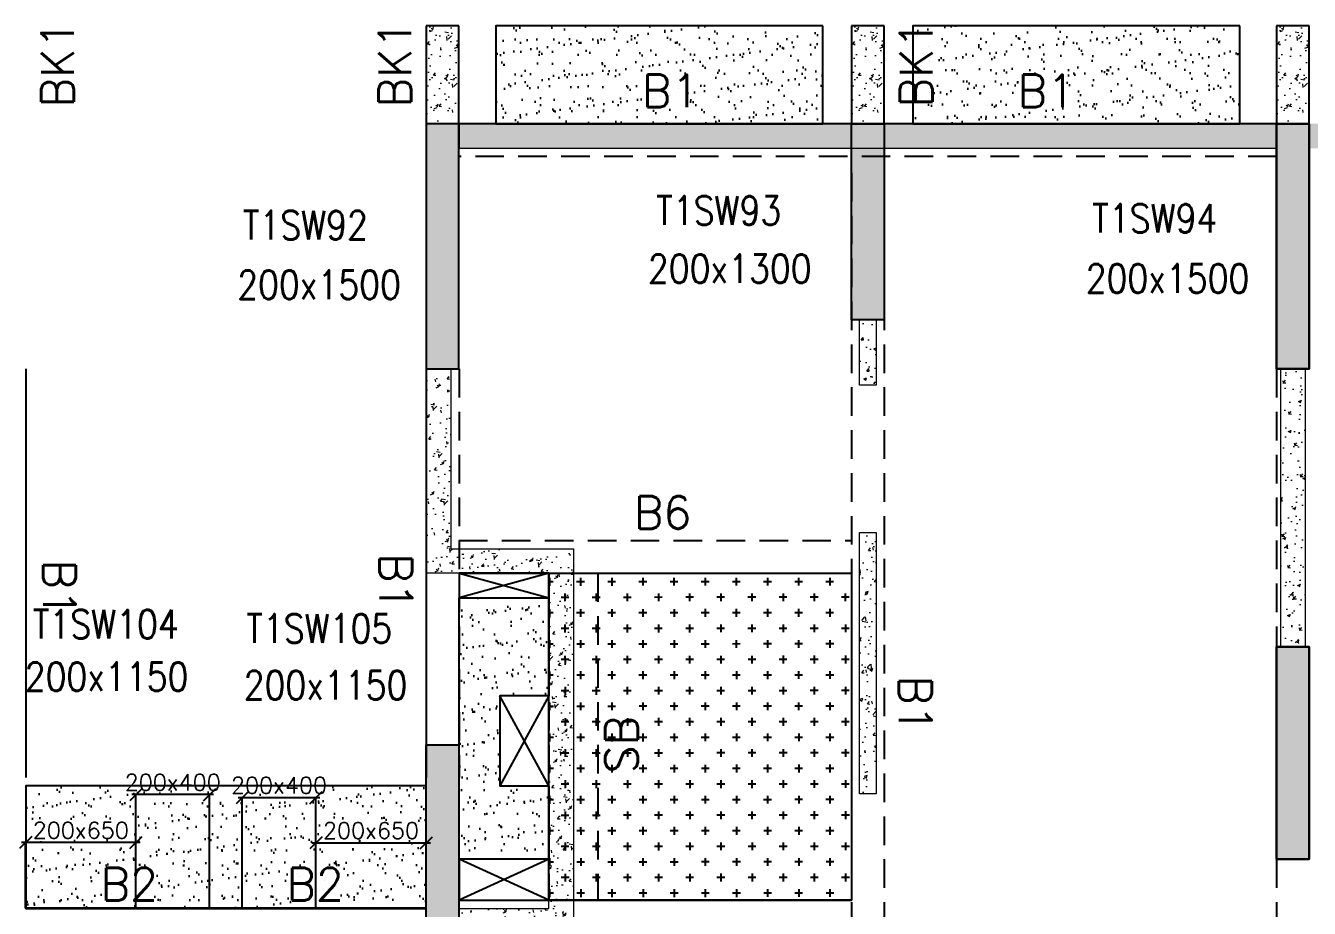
# Model space of a CAD drawing. Header units: millimetres. Extents: x 1078357 to 2594950, y -4969473 to -4636555.
# Drawn here: x 1888906 to 1896756, y -4652538 to -4647138 of the extents above; entities that cross this region are included whole.
import ezdxf

# ---------------------------------------------------------------- set-up
doc = ezdxf.new("R2010")
doc.units = ezdxf.units.MM
doc.header["$PDMODE"] = 35
for name, pattern in [('CONTINOUS', [0]), ('HIDDEN', [0.375, 0.25, -0.125]), ('New Retail block$0$CONTINOUS', [0])]:
    doc.linetypes.add(name, pattern=pattern)
doc.layers.get('0').update_dxf_attribs({"lineweight": 0})
doc.layers.get('Defpoints').update_dxf_attribs({"lineweight": 0})
for name, color, linetype, lineweight in [('A-_ANOTDIMA_D-', 6, 'Continuous', 13), ('COL. NO.', 30, 'Continuous', 25), ('COL. SIZE', 7, 'Continuous', 25), ('DIM', 9, 'Continuous', 25), ('HATCH', 8, 'Continuous', 30), ('S-NON STR RCC WALL', 8, 'Continuous', 0)]:
    doc.layers.add(name, color=color, linetype=linetype, lineweight=lineweight)
for name, color, linetype in [('B-200x325', 201, 'HIDDEN'), ('B-200x650', 241, 'HIDDEN'), ('B-300xSLAB THK.', 151, 'Continuous'), ('DC BEAM NO.', 7, 'Continuous'), ('DROP SLAB', 8, 'Continuous'), ('S-COLUMN_SHEAR WALL', 1, 'Continuous'), ('S-PROJECTION', 54, 'New Retail block$0$CONTINOUS'), ('SLAB FOLD', 8, 'Continuous')]:
    doc.layers.add(name, color=color, linetype=linetype)
doc.styles.add('Roman', font='romans')
doc.styles.add('ROMANS', font='romans.shx', dxfattribs={"width": 0.85})
doc.dimstyles.new('HARESH', dxfattribs={"dimtxt": 150, "dimasz": 75, "dimexe": 0, "dimexo": 0, "dimgap": 25, "dimtad": 1, "dimdec": 0, "dimdsep": 46, "dimtxsty": 'Roman', "dimblk": 'OBLIQUE', "dimcen": 225, "dimdle": 25, "dimclrd": 2, "dimclre": 2, "dimclrt": 7, "dimadec": 8, "dimazin": 1, "dimtfac": 1, "dimtdec": 0, "dimtmove": 0, "dimatfit": 0, "dimfxl": 1, "dimlwd": -1, "dimlwe": -1, "dimarcsym": 0})
pattern_1 = [(37.4701541, (-1093177.19, 9339832.47), (-4.7236114, 146.8264517), [0, -115.824, 0, -129.54, 0, -123.825]), (7.4701541, (-1093177.2, 9339832.47), (134.9689868, 214.9772528), [0, -62.484, 0, -104.394, 0, -40.005]), (327.4701541, (-1093270.92, 9339832.52), (237.2979035, 0.3075449), [0, -38.1, 0, -137.16, 0, -179.07]), (317.4701541, (-1093270.92, 9339832.52), (229.1017424, 66.759465), [0, -19.05, 0, -89.916, 0, -102.87])]

# ---------------------------------------------------------------- blocks, each defined once
blk = doc.blocks.new('_Oblique')
at = {"color": 0, "linetype": 'ByBlock', "lineweight": -2}
blk.add_line((-0.5, -0.5), (0.5, 0.5), dxfattribs=at)
blk = doc.blocks.new('*D1468')
at = {"layer": 'Defpoints', "color": 0, "ltscale": 700, "transparency": 16777216}
for p in [(1889580.8, -4651842.2), (1889580.8, -4652537.3, 0), (1890030.9, -4652537.3, 0)]:
    blk.add_point(p, dxfattribs=at)
at = {"layer": 'DIM', "color": 2, "ltscale": 700, "transparency": 16777216}
for p, q in [((1890055.9, -4651842.2), (1889555.8, -4651842.2)), ((1889580.8, -4652537.3), (1889580.8, -4651842.2)), ((1890030.9, -4652537.3), (1890030.9, -4651842.2))]:
    blk.add_line(p, q, dxfattribs=at)
at = {"layer": 'DIM', "color": 2, "ltscale": 700, "transparency": 16777216, "xscale": 75, "yscale": 75, "zscale": 75, "rotation": 180}
blk.add_blockref('_Oblique', (1889580.8, -4651842.2), dxfattribs=at)
at = {"layer": 'DIM', "color": 2, "ltscale": 700, "transparency": 16777216, "xscale": 75, "yscale": 75, "zscale": 75}
blk.add_blockref('_Oblique', (1890030.9, -4651842.2), dxfattribs=at)
at = {"layer": 'DIM', "color": 7, "ltscale": 700, "transparency": 16777216, "insert": (1889805.9, -4651767.2), "char_height": 150, "attachment_point": 5, "style": 'Roman'}
blk.add_mtext('{\\H0.666667x;200x400}', dxfattribs=at)
blk = doc.blocks.new('*D1469')
at = {"layer": 'Defpoints', "color": 0, "ltscale": 700, "transparency": 16777216}
for p in [(1888906.1, -4652135.2), (1888906.1, -4652537.2, 0), (1889580.8, -4652537.3, 0)]:
    blk.add_point(p, dxfattribs=at)
at = {"layer": 'DIM', "color": 2, "ltscale": 700, "transparency": 16777216}
for p, q in [((1889605.8, -4652135.2), (1888881.1, -4652135.2)), ((1888906.1, -4652537.2), (1888906.1, -4652135.2)), ((1889580.8, -4652537.3), (1889580.8, -4652135.2))]:
    blk.add_line(p, q, dxfattribs=at)
at = {"layer": 'DIM', "color": 2, "ltscale": 700, "transparency": 16777216, "xscale": 75, "yscale": 75, "zscale": 75, "rotation": 180}
blk.add_blockref('_Oblique', (1888906.1, -4652135.2), dxfattribs=at)
at = {"layer": 'DIM', "color": 2, "ltscale": 700, "transparency": 16777216, "xscale": 75, "yscale": 75, "zscale": 75}
blk.add_blockref('_Oblique', (1889580.8, -4652135.2), dxfattribs=at)
at = {"layer": 'DIM', "color": 7, "ltscale": 700, "transparency": 16777216, "insert": (1889243.5, -4652060.2), "char_height": 150, "attachment_point": 5, "style": 'Roman'}
blk.add_mtext('{\\H0.666667x;200x650}', dxfattribs=at)
blk = doc.blocks.new('*D1470')
at = {"layer": 'Defpoints', "color": 0, "ltscale": 700, "transparency": 16777216}
for p in [(1890681.1, -4651860.5), (1890231, -4652537.3, 0), (1890681.1, -4652537.2, 0)]:
    blk.add_point(p, dxfattribs=at)
at = {"layer": 'DIM', "color": 2, "ltscale": 700, "transparency": 16777216}
for p, q in [((1890206, -4651860.5), (1890706.1, -4651860.5)), ((1890231, -4652537.3), (1890231, -4651860.5)), ((1890681.1, -4652537.2), (1890681.1, -4651860.5))]:
    blk.add_line(p, q, dxfattribs=at)
at = {"layer": 'DIM', "color": 2, "ltscale": 700, "transparency": 16777216, "xscale": 75, "yscale": 75, "zscale": 75, "rotation": 180}
blk.add_blockref('_Oblique', (1890231, -4651860.5), dxfattribs=at)
at = {"layer": 'DIM', "color": 2, "ltscale": 700, "transparency": 16777216, "xscale": 75, "yscale": 75, "zscale": 75}
blk.add_blockref('_Oblique', (1890681.1, -4651860.5), dxfattribs=at)
at = {"layer": 'DIM', "color": 7, "ltscale": 700, "transparency": 16777216, "insert": (1890456, -4651785.5), "char_height": 150, "attachment_point": 5, "style": 'Roman'}
blk.add_mtext('{\\H0.666667x;200x400}', dxfattribs=at)
blk = doc.blocks.new('*D1471')
at = {"layer": 'Defpoints', "color": 0, "ltscale": 700, "transparency": 16777216}
for p in [(1891356, -4652137.2), (1890681.1, -4652537.2, 0), (1891356, -4652537.2, 0)]:
    blk.add_point(p, dxfattribs=at)
at = {"layer": 'DIM', "color": 2, "ltscale": 700, "transparency": 16777216}
for p, q in [((1890656.1, -4652137.2), (1891381, -4652137.2)), ((1890681.1, -4652537.2), (1890681.1, -4652137.2)), ((1891356, -4652537.2), (1891356, -4652137.2))]:
    blk.add_line(p, q, dxfattribs=at)
at = {"layer": 'DIM', "color": 2, "ltscale": 700, "transparency": 16777216, "xscale": 75, "yscale": 75, "zscale": 75, "rotation": 180}
blk.add_blockref('_Oblique', (1890681.1, -4652137.2), dxfattribs=at)
at = {"layer": 'DIM', "color": 2, "ltscale": 700, "transparency": 16777216, "xscale": 75, "yscale": 75, "zscale": 75}
blk.add_blockref('_Oblique', (1891356, -4652137.2), dxfattribs=at)
at = {"layer": 'DIM', "color": 7, "ltscale": 700, "transparency": 16777216, "insert": (1891018.5, -4652062.2), "char_height": 150, "attachment_point": 5, "style": 'Roman'}
blk.add_mtext('{\\H0.666667x;200x650}', dxfattribs=at)
blk = doc.blocks.new('G$CD63B60BD')
at = {"layer": 'COL. NO.', "linetype": 'Continuous', "style": 'ROMANS', "width": 0.85}
for s, p in [('T1SW93', (80056.1, 15282.2, -320.4)), ('T1SW94', (82722.7, 15233.7, -320.4)), ('T1SW92', (77527.8, 15192.3, -320.4)), ('T1SW104', (76243.9, 12750.9, -320.4)), ('T1SW105', (77549.6, 12724.9, -320.4))]:
    blk.add_text(s, height=175, dxfattribs=at).set_placement(p)
at = {"layer": 'COL. SIZE', "linetype": 'Continuous', "style": 'ROMANS', "width": 0.85}
for s, p in [('200x1300', (80005.6, 14926, -320.4)), ('200x1500', (77494, 14827.7, -320.4)), ('200x1500', (82682.7, 14866.2, -320.4)), ('200x1150', (76194.8, 12430, -320.4)), ('200x1150', (77533.7, 12377.4, -320.4))]:
    blk.add_text(s, height=175, dxfattribs=at).set_placement(p)

msp = doc.modelspace()

# ---------------------------------------------------------------- hatches: boundary and pattern name
at = {"layer": 'DROP SLAB'}
h = msp.add_hatch(dxfattribs=at)
h.set_pattern_fill('CROSS', color=8, scale=15, angle=0.03079)
h.set_pattern_definition([(180.03079016, (-2548960.32, 14073987.82), (-95.1987999, -95.3011726), [47.625, -142.875]), (270.03079016, (-2548984.14, 14074011.62), (95.3011726, -95.1987999), [47.625, -142.875])])
h.paths.add_polyline_path([(1892106.3, -4650488), (1893956.1, -4650488), (1893956.1, -4652487.8), (1892106.3, -4652487.8)])
at = {"layer": 'HATCH'}
h = msp.add_hatch(dxfattribs=at)
h.set_pattern_fill('AR-SAND', color=8, scale=3, angle=179.97015)
h.set_pattern_definition(pattern_1)
h.paths.add_polyline_path([(1893781.4, -4647137.8), (1891781.4, -4647137.8), (1891781.4, -4647737.8), (1893781.4, -4647737.8)])
h = msp.add_hatch(dxfattribs=at)
h.set_pattern_fill('AR-SAND', color=8, scale=3, angle=179.97015)
h.set_pattern_definition(pattern_1)
h.paths.add_polyline_path([(1896331.4, -4647137.8), (1894331.4, -4647137.8), (1894331.4, -4647737.8), (1896331.4, -4647737.8)])
h = msp.add_hatch(dxfattribs=at)
h.set_pattern_fill('AR-SAND', color=8, scale=3, angle=179.97015)
h.set_pattern_definition([(37.47015413, (-3143326.7, 18707870.77), (-4.72361136, 146.8264517), [0, -115.824, 0, -129.54, 0, -123.825]), (7.4701541, (-3143326.7, 18707870.77), (134.9689868, 214.9772528), [0, -62.484, 0, -104.394, 0, -40.005]), (327.4701541, (-3143420.42, 18707870.82), (237.2979035, 0.3075449), [0, -38.1, 0, -137.16, 0, -179.07]), (317.4701541, (-3143420.42, 18707870.82), (229.1017424, 66.759465), [0, -19.05, 0, -89.916, 0, -102.87])])
h.paths.add_polyline_path([(1891556.3, -4650637.8), (1892106.3, -4650637.8), (1892106.3, -4651237.9), (1891806.3, -4651237.9), (1891806.3, -4651787.8), (1892106.3, -4651787.8), (1892106.3, -4652237.8), (1891556.3, -4652237.8)])
h = msp.add_hatch(dxfattribs=at)
h.set_pattern_fill('AR-SAND', color=8, scale=3, angle=179.97015)
h.set_pattern_definition([(37.4701541, (-2185101.82, 14023801.55), (-4.72361136, 146.8264517), [0, -115.824, 0, -129.54, 0, -123.825]), (7.4701541, (-2185101.82, 14023801.55), (134.9689868, 214.9772528), [0, -62.484, 0, -104.394, 0, -40.005]), (327.4701541, (-2185195.54, 14023801.6), (237.2979035, 0.3075449), [0, -38.1, 0, -137.16, 0, -179.07]), (317.4701541, (-2185195.54, 14023801.6), (229.1017424, 66.759465), [0, -19.05, 0, -89.916, 0, -102.87])])
h.paths.add_polyline_path([(1891356.4, -4651787.7), (1888906.4, -4651787.7), (1888906.4, -4652537.8), (1891356.4, -4652537.8)])
h = msp.add_hatch(dxfattribs=at)
h.set_pattern_fill('AR-SAND', color=8, scale=3, angle=179.97015)
h.set_pattern_definition([(37.4701541, (-2185101.91, 14023801.57), (-4.72361136, 146.8264517), [0, -115.824, 0, -129.54, 0, -123.825]), (7.4701541, (-2185101.9, 14023801.57), (134.9689868, 214.9772528), [0, -62.484, 0, -104.394, 0, -40.005]), (327.4701541, (-2185195.63, 14023801.62), (237.2979035, 0.3075449), [0, -38.1, 0, -137.16, 0, -179.07]), (317.4701541, (-2185195.63, 14023801.62), (229.1017424, 66.759465), [0, -19.05, 0, -89.916, 0, -102.87])])
h.paths.add_polyline_path([(1891356.4, -4651937.8), (1888906.3, -4651937.8), (1888906.4, -4652537.7), (1891356.4, -4652537.7)])
at = {"layer": 'S-COLUMN_SHEAR WALL', "lineweight": 25, "extrusion": (1.00316e-06, 1.91639e-11, 1)}
h = msp.add_hatch(color=1, dxfattribs=at)
h.dxf.hatch_style = 1
h.paths.add_polyline_path([(1891556.1, -4647737.8), (1891356.1, -4647737.8), (1891356.1, -4649237.8), (1891556.1, -4649237.8)])
at = {"layer": 'S-COLUMN_SHEAR WALL', "lineweight": 25}
h = msp.add_hatch(color=1, dxfattribs=at)
h.dxf.hatch_style = 1
h.paths.add_polyline_path([(1893956.1, -4648937.8), (1894156.1, -4648937.8), (1894156.1, -4647737.8), (1893956.1, -4647737.8)])
at = {"layer": 'S-COLUMN_SHEAR WALL', "lineweight": 25, "extrusion": (-1.00316e-06, 2.11765e-11, 1)}
h = msp.add_hatch(color=1, dxfattribs=at)
h.dxf.hatch_style = 1
h.paths.add_polyline_path([(1896556.1, -4647737.8), (1896756.1, -4647737.8), (1896756.1, -4649237.8), (1896556.1, -4649237.8)])
at = {"layer": 'S-COLUMN_SHEAR WALL', "lineweight": 25, "extrusion": (1.00316e-06, 1.91639e-11, 1)}
h = msp.add_hatch(color=1, dxfattribs=at)
h.dxf.hatch_style = 1
h.paths.add_polyline_path([(1896756.1, -4647737.8), (1896556.1, -4647737.8), (1896556.1, -4649237.8), (1896756.1, -4649237.8)])
at = {"layer": 'S-COLUMN_SHEAR WALL', "lineweight": 25, "extrusion": (-1.00316e-06, 2.11765e-11, 1)}
h = msp.add_hatch(color=1, dxfattribs=at)
h.dxf.hatch_style = 1
h.paths.add_polyline_path([(1896556.1, -4652237.8), (1896756.1, -4652237.8), (1896756.1, -4650937.8), (1896556.1, -4650937.8)])
at = {"layer": 'S-COLUMN_SHEAR WALL', "lineweight": 25, "extrusion": (1.00316e-06, 1.91639e-11, 1)}
h = msp.add_hatch(color=1, dxfattribs=at)
h.dxf.hatch_style = 1
h.paths.add_polyline_path([(1896756.1, -4652237.8), (1896556.1, -4652237.8), (1896556.1, -4650937.8), (1896756.1, -4650937.8)])
h = msp.add_hatch(color=1, dxfattribs=at)
h.dxf.hatch_style = 1
h.paths.add_polyline_path([(1891556.1, -4652687.8), (1891356.1, -4652687.8), (1891356.1, -4651537.8), (1891556.1, -4651537.8)])
at = {"layer": 'S-NON STR RCC WALL'}
h = msp.add_hatch(dxfattribs=at)
h.set_pattern_fill('AR-CONC', color=256, angle=180)
h.set_pattern_definition([(50, (-6642488.69, 32907950.43), (182.184669, -15.93908554), [19.05, -209.55]), (355, (-6642488.69, 32907950.43), (-35.2434214, 191.0568452), [15.24, -167.6405842]), (100.4514447, (-6642473.5, 32907949.1), (146.9412471, 175.1177519), [16.1900088, -178.0902446]), (46.1842, (-6642488.69, 32908001.23), (271.0790409, -42.0423279), [28.575, -314.325]), (96.6355576, (-6642466.1, 32907997.73), (237.404134, 247.4261246), [24.2850231, -267.1356082]), (351.1841512, (-6642488.69, 32908001.23), (237.404134, 247.4261246), [22.859967, -251.459732]), (21, (-6642463.29, 32907988.53), (151.61439127, -102.2651982), [19.05, -209.55]), (326, (-6642463.29, 32907988.53), (61.80202835, 184.1879661), [15.24, -167.64]), (71.451445, (-6642450.65, 32907980.01), (213.4164193, 81.9227689), [16.1900088, -178.0899376]), (37.5, (-6642488.685, 32907950.434), (3.08860325, 84.55503887), [0, -165.608, 0, -170.18, 0, -168.275]), (7.5, (-6642488.685, 32907950.43), (66.8196625, 100.18057482), [0, -97.028, 0, -161.798, 0, -64.135]), (327.5, (-6642545.33, 32907950.434), (135.59059517, -5.72874399), [0, -63.5, 0, -198.12, 0, -262.89]), (317.5, (-6642570.73, 32907950.43), (148.1291814, 25.42649103), [0, -82.55, 0, -131.572, 0, -186.69])])
h.paths.add_polyline_path([(1891556.1, -4647737.8), (1891556.1, -4647137.8), (1891356.1, -4647137.8), (1891356.1, -4647737.8), (1891556.1, -4647737.8)], is_closed=False)
h = msp.add_hatch(dxfattribs=at)
h.set_pattern_fill('AR-CONC', color=256, angle=180)
h.set_pattern_definition([(50, (-6639888.66, 32907950.42), (182.184669, -15.93908554), [19.05, -209.55]), (355, (-6639888.66, 32907950.42), (-35.2434214, 191.0568452), [15.24, -167.6405842]), (100.4514447, (-6639873.48, 32907949.1), (146.9412471, 175.1177519), [16.1900088, -178.0902446]), (46.1842, (-6639888.66, 32908001.22), (271.0790409, -42.0423279), [28.575, -314.325]), (96.6355576, (-6639866.08, 32907997.72), (237.404134, 247.4261246), [24.2850231, -267.1356082]), (351.1841512, (-6639888.66, 32908001.22), (237.404134, 247.4261246), [22.859967, -251.459732]), (21, (-6639863.26, 32907988.52), (151.61439127, -102.2651982), [19.05, -209.55]), (326, (-6639863.26, 32907988.52), (61.80202835, 184.1879661), [15.24, -167.64]), (71.451445, (-6639850.63, 32907980), (213.4164193, 81.9227689), [16.1900088, -178.0899376]), (37.5, (-6639888.665, 32907950.424), (3.08860325, 84.55503887), [0, -165.608, 0, -170.18, 0, -168.275]), (7.5, (-6639888.665, 32907950.42), (66.8196625, 100.18057482), [0, -97.028, 0, -161.798, 0, -64.135]), (327.5, (-6639945.31, 32907950.424), (135.59059517, -5.72874399), [0, -63.5, 0, -198.12, 0, -262.89]), (317.5, (-6639970.71, 32907950.42), (148.1291814, 25.42649103), [0, -82.55, 0, -131.572, 0, -186.69])])
h.paths.add_polyline_path([(1894156.1, -4647737.8), (1894156.1, -4647137.8), (1893956.1, -4647137.8), (1893956.1, -4647737.8), (1894156.1, -4647737.8)], is_closed=False)
h = msp.add_hatch(dxfattribs=at)
h.set_pattern_fill('AR-CONC', color=256, angle=180)
h.set_pattern_definition([(50, (-6637288.69, 32907950.43), (182.184669, -15.93908554), [19.05, -209.55]), (355, (-6637288.69, 32907950.43), (-35.2434214, 191.0568452), [15.24, -167.6405842]), (100.4514447, (-6637273.5, 32907949.1), (146.9412471, 175.1177519), [16.1900088, -178.0902446]), (46.1842, (-6637288.69, 32908001.23), (271.0790409, -42.0423279), [28.575, -314.325]), (96.6355576, (-6637266.1, 32907997.73), (237.404134, 247.4261246), [24.2850231, -267.1356082]), (351.1841512, (-6637288.69, 32908001.23), (237.404134, 247.4261246), [22.859967, -251.459732]), (21, (-6637263.29, 32907988.53), (151.61439127, -102.2651982), [19.05, -209.55]), (326, (-6637263.29, 32907988.53), (61.80202835, 184.1879661), [15.24, -167.64]), (71.451445, (-6637250.65, 32907980), (213.4164193, 81.9227689), [16.1900088, -178.0899376]), (37.5, (-6637288.685, 32907950.43), (3.08860325, 84.55503887), [0, -165.608, 0, -170.18, 0, -168.275]), (7.5, (-6637288.685, 32907950.43), (66.8196625, 100.18057482), [0, -97.028, 0, -161.798, 0, -64.135]), (327.5, (-6637345.33, 32907950.43), (135.59059517, -5.72874399), [0, -63.5, 0, -198.12, 0, -262.89]), (317.5, (-6637370.73, 32907950.43), (148.1291814, 25.42649103), [0, -82.55, 0, -131.572, 0, -186.69])])
h.paths.add_polyline_path([(1896756.1, -4647737.8), (1896756.1, -4647137.8), (1896556.1, -4647137.8), (1896556.1, -4647737.8), (1896756.1, -4647737.8)], is_closed=False)
h = msp.add_hatch(dxfattribs=at)
h.set_pattern_fill('AR-CONC', color=256)
h.set_pattern_definition([(50, (-3429489.4, 18570818.75), (182.184669, -15.9390855), [19.05, -209.55]), (355, (-3429489.4, 18570818.75), (-35.2434214, 191.0568452), [15.24, -167.6405842]), (100.4514447, (-3429474.22, 18570817.42), (146.9412471, 175.1177519), [16.1900088, -178.0902446]), (46.1842, (-3429489.4, 18570869.55), (271.0790409, -42.042328), [28.575, -314.325]), (96.6355576, (-3429466.8, 18570866.04), (237.404134, 247.4261246), [24.285023, -267.135608]), (351.1841512, (-3429489.4, 18570869.55), (237.404134, 247.4261246), [22.859967, -251.459732]), (21, (-3429464, 18570856.85), (151.6143913, -102.2651982), [19.05, -209.55]), (326, (-3429464, 18570856.85), (61.8020283, 184.1879661), [15.24, -167.64]), (71.451445, (-3429451.37, 18570848.33), (213.4164193, 81.9227689), [16.1900088, -178.0899376]), (37.5, (-3429489.4, 18570818.75), (3.08860325, 84.55503887), [0, -165.608, 0, -170.18, 0, -168.275]), (7.5, (-3429489.4, 18570818.75), (66.8196625, 100.18057482), [0, -97.028, 0, -161.798, 0, -64.135]), (327.5, (-3429546.044, 18570818.75), (135.59059517, -5.728744), [0, -63.5, 0, -198.12, 0, -262.89]), (317.5, (-3429571.44, 18570818.75), (148.1291814, 25.42649103), [0, -82.55, 0, -131.572, 0, -186.69])])
h.paths.add_polyline_path([(1891881.4, -4647737.8), (1891556.4, -4647737.8), (1891556.4, -4647887.8), (1891881.4, -4647887.8)])
h.paths.add_polyline_path([(1893681.4, -4647737.8), (1891881.4, -4647737.8), (1891881.4, -4647887.8), (1893681.4, -4647887.8)])
h.paths.add_polyline_path([(1899631.3, -4647737.8), (1898881.4, -4647737.8), (1898881.4, -4647887.8), (1899631.3, -4647887.8)])
h.paths.add_polyline_path([(1898881.4, -4647737.8), (1897081.4, -4647737.8), (1897081.4, -4647887.8), (1898881.4, -4647887.8)])
h.paths.add_polyline_path([(1894431.4, -4647737.8), (1893681.4, -4647737.8), (1893681.4, -4647887.8), (1894431.4, -4647887.8)])
h.paths.add_polyline_path([(1896231.4, -4647737.8), (1894431.4, -4647737.8), (1894431.4, -4647887.8), (1896231.4, -4647887.8)])
h.paths.add_polyline_path([(1901753.4, -4647737.8), (1901431.4, -4647737.8), (1901431.4, -4647887.8), (1901753.4, -4647887.8)])
h.paths.add_polyline_path([(1897081.4, -4647737.8), (1896756.4, -4647737.8), (1896756.4, -4647887.8), (1897081.4, -4647887.8)])
h.paths.add_polyline_path([(1896556.4, -4647737.8), (1896231.4, -4647737.8), (1896231.4, -4647887.8), (1896556.4, -4647887.8)])
h.paths.add_polyline_path([(1901431.4, -4647737.8), (1899631.4, -4647737.8), (1899631.4, -4647887.8), (1901431.4, -4647887.8)])
h = msp.add_hatch(dxfattribs=at)
h.set_pattern_fill('AR-CONC', color=256, angle=180)
h.set_pattern_definition([(50, (1894069.62, -4749442.22), (182.18467, -15.93909), [19.05, -209.55]), (355, (1894069.62, -4749442.22), (-35.24342, 191.05685), [15.24, -167.6406]), (100.45144, (1894084.8, -4749443.55), (146.94125, 175.11775), [16.19, -178.09024]), (46.1842, (1894069.62, -4749391.42), (271.07904, -42.04233), [28.575, -314.325]), (96.63556, (1894092.2, -4749394.93), (237.4041, 247.4261), [24.285, -267.1356]), (351.18415, (1894069.62, -4749391.42), (237.4041, 247.4261), [22.86, -251.4597]), (21, (1894095.02, -4749404.12), (151.6144, -102.2652), [19.05, -209.55]), (326, (1894095.02, -4749404.12), (61.80203, 184.18797), [15.24, -167.64]), (71.45144, (1894107.65, -4749412.65), (213.41642, 81.92277), [16.19, -178.08994]), (37.5, (1894069.62, -4749442.225), (3.088603, 84.55504), [0, -165.608, 0, -170.18, 0, -168.275]), (7.5, (1894069.62, -4749442.225), (66.81966, 100.180575), [0, -97.028, 0, -161.798, 0, -64.135]), (327.5, (1894012.976, -4749442.225), (135.590595, -5.728744), [0, -63.5, 0, -198.12, 0, -262.89]), (317.5, (1893987.58, -4749442.22), (148.12918, 25.42649), [0, -82.55, 0, -131.572, 0, -186.69])])
h.paths.add_polyline_path([(1894006.4, -4648937.8), (1894106.4, -4648937.8), (1894106.4, -4649337.8), (1894006.4, -4649337.8)])
h = msp.add_hatch(dxfattribs=at)
h.set_pattern_fill('AR-CONC', color=256, angle=180)
h.set_pattern_definition([(50, (-4526714.12, 23254837.94), (182.184669, -15.9390855), [19.05, -209.55]), (355, (-4526714.12, 23254837.94), (-35.2434214, 191.0568452), [15.24, -167.6405842]), (100.4514447, (-4526698.94, 23254836.6), (146.9412471, 175.1177519), [16.1900088, -178.0902446]), (46.1842, (-4526714.12, 23254888.74), (271.0790409, -42.042328), [28.575, -314.325]), (96.6355576, (-4526691.53, 23254885.23), (237.404134, 247.4261246), [24.2850231, -267.1356082]), (351.1841512, (-4526714.12, 23254888.74), (237.404134, 247.4261246), [22.859967, -251.459732]), (21, (-4526688.72, 23254876.04), (151.6143913, -102.2651982), [19.05, -209.55]), (326, (-4526688.72, 23254876.04), (61.8020283, 184.1879661), [15.24, -167.64]), (71.451445, (-4526676.08, 23254867.51), (213.4164193, 81.9227689), [16.1900088, -178.0899376]), (37.5, (-4526714.12, 23254837.935), (3.08860325, 84.55503887), [0, -165.608, 0, -170.18, 0, -168.275]), (7.5, (-4526714.12, 23254837.935), (66.8196625, 100.18057482), [0, -97.028, 0, -161.798, 0, -64.135]), (327.5, (-4526770.76, 23254837.935), (135.59059517, -5.728744), [0, -63.5, 0, -198.12, 0, -262.89]), (317.5, (-4526796.16, 23254837.94), (148.1291814, 25.42649103), [0, -82.55, 0, -131.572, 0, -186.69])])
h.paths.add_polyline_path([(1892256.4, -4650337.8), (1892256.4, -4652687.8), (1891556.4, -4652687.8), (1891556.4, -4652537.8), (1892106.4, -4652537.8), (1892106.4, -4650487.8), (1891356.4, -4650487.8), (1891356.4, -4649237.7), (1891506.4, -4649237.7), (1891506.4, -4650337.8)])
at = {"layer": 'S-NON STR RCC WALL', "ltscale": 700}
h = msp.add_hatch(dxfattribs=at)
h.set_pattern_fill('AR-CONC', color=256)
h.set_pattern_definition([(50, (763465.26, -65139.46), (182.184669, -15.9390855), [19.05, -209.55]), (355, (763465.26, -65139.46), (-35.2434214, 191.056845), [15.24, -167.640584]), (100.4514447, (763480.45, -65140.8), (146.941247, 175.117752), [16.190009, -178.0902446]), (46.1842, (763465.26, -65088.66), (271.079041, -42.042328), [28.575, -314.325]), (96.6355576, (763487.85, -65092.17), (237.404134, 247.426125), [24.285023, -267.135608]), (351.184151, (763465.26, -65088.66), (237.404134, 247.426125), [22.859967, -251.459732]), (21, (763490.66, -65101.36), (151.6143913, -102.265198), [19.05, -209.55]), (326, (763490.66, -65101.36), (61.802028, 184.187966), [15.24, -167.64]), (71.451445, (763503.3, -65109.89), (213.416419, 81.922769), [16.190009, -178.0899376]), (37.5, (763465.264, -65139.464), (3.08860325, 84.5550389), [0, -165.608, 0, -170.18, 0, -168.275]), (7.5, (763465.26, -65139.46), (66.8196625, 100.1805748), [0, -97.028, 0, -161.798, 0, -64.135]), (327.5, (763408.62, -65139.464), (135.5905952, -5.728744), [0, -63.5, 0, -198.12, 0, -262.89]), (317.5, (763383.22, -65139.46), (148.1291814, 25.426491), [0, -82.55, 0, -131.572, 0, -186.69])])
h.paths.add_polyline_path([(1896581.3, -4649237.7), (1896731.3, -4649237.7), (1896731.3, -4650937.7), (1896581.3, -4650937.7)])
at = {"layer": 'S-NON STR RCC WALL'}
h = msp.add_hatch(dxfattribs=at)
h.set_pattern_fill('AR-CONC', color=256, angle=180)
h.set_pattern_definition([(50, (2991294.33, -9433461.41), (182.184669, -15.9390855), [19.05, -209.55]), (355, (2991294.33, -9433461.41), (-35.2434214, 191.056845), [15.24, -167.640584]), (100.4514447, (2991309.52, -9433462.74), (146.941247, 175.117752), [16.190009, -178.0902446]), (46.1842, (2991294.33, -9433410.61), (271.079041, -42.042328), [28.575, -314.325]), (96.6355576, (2991316.92, -9433414.12), (237.404134, 247.426125), [24.285023, -267.135608]), (351.184151, (2991294.33, -9433410.6), (237.404134, 247.426125), [22.859967, -251.459732]), (21, (2991319.73, -9433423.31), (151.6143913, -102.265198), [19.05, -209.55]), (326, (2991319.73, -9433423.31), (61.802028, 184.187966), [15.24, -167.64]), (71.451445, (2991332.37, -9433431.83), (213.416419, 81.922769), [16.190009, -178.0899376]), (37.5, (2991294.334, -9433461.41), (3.08860325, 84.5550389), [0, -165.608, 0, -170.18, 0, -168.275]), (7.5, (2991294.33, -9433461.41), (66.8196625, 100.1805748), [0, -97.028, 0, -161.798, 0, -64.135]), (327.5, (2991237.69, -9433461.41), (135.5905952, -5.728744), [0, -63.5, 0, -198.12, 0, -262.89]), (317.5, (2991212.29, -9433461.41), (148.1291814, 25.426491), [0, -82.55, 0, -131.572, 0, -186.69])])
h.paths.add_polyline_path([(1894006.4, -4650237.8), (1894106.4, -4650237.8), (1894106.4, -4651837.8), (1894006.4, -4651837.8)])

# ---------------------------------------------------------------- linework, layer by layer
at = {"layer": 'B-200x325', "ltscale": 700}
msp.add_line((1891556.1, -4650288, 0), (1893956.1, -4650288, 0), dxfattribs=at)
at = {"layer": 'B-200x325', "linetype": 'Continuous', "ltscale": 700}
for p, q in [((1891556.1, -4650488, 0), (1893956.1, -4650488, 0)), ((1891556.3, -4652487.8, 0), (1893956.1, -4652487.8, 0))]:
    msp.add_line(p, q, dxfattribs=at)
at = {"layer": 'B-200x650', "linetype": 'CONTINOUS', "ltscale": 700}
for p, q in [((1891556.1, -4647137.8, 0), (1891356.1, -4647137.8, 0)), ((1891356.1, -4647137.8, 0), (1891356.1, -4647737.8, 0)), ((1891556.1, -4647737.8, 0), (1891556.1, -4647137.8, 0)), ((1894156.1, -4647137.8, 0), (1893956.1, -4647137.8, 0)), ((1893956.1, -4647137.8, 0), (1893956.1, -4647737.8, 0)), ((1894156.1, -4647737.8, 0), (1894156.1, -4647137.8, 0)), ((1896756.1, -4647137.8, 0), (1896556.1, -4647137.8, 0)), ((1896556.1, -4647137.8, 0), (1896556.1, -4647737.8, 0)), ((1896756.1, -4647737.8, 0), (1896756.1, -4647137.8, 0)), ((1896556.4, -4647737.8, 0), (1891556.4, -4647737.8, 0)), ((1888906.4, -4649237.7, 0), (1888906.4, -4651737.8, 0)), ((1891356.4, -4649237.7, 0), (1891356.4, -4651737.8, 0)), ((1891356.3, -4652537.7, 0), (1888906.3, -4652537.7, 0))]:
    msp.add_line(p, q, dxfattribs=at)
at = {"layer": 'B-200x650', "linetype": 'HIDDEN', "ltscale": 700}
for p, q in [((1896556.4, -4647937.8, 0), (1891556.4, -4647937.8, 0)), ((1893956.4, -4648037.8, 0), (1893956.4, -4654487.7, 0)), ((1894156.4, -4648037.8, 0), (1894156.4, -4654487.7, 0)), ((1891556.4, -4649237.7, 0), (1891556.4, -4651737.8, 0)), ((1896556.4, -4649237.7, 0), (1896556.4, -4650937.7, 0)), ((1896556.3, -4652237.8, 0), (1896556.3, -4654487.8, 0))]:
    msp.add_line(p, q, dxfattribs=at)
at = {"layer": 'B-300xSLAB THK.', "linetype": 'HIDDEN', "ltscale": 700}
for p, q in [((1892106.1, -4650488.3, 0), (1892106.1, -4652488.1, 0)), ((1892406.1, -4650488.3, 0), (1892406.1, -4652488.1, 0))]:
    msp.add_line(p, q, dxfattribs=at)
at = {"layer": 'DROP SLAB', "color": 3, "linetype": 'CONTINOUS', "ltscale": 500}
for p, q in [((1891556.3, -4650487.8, 0), (1892106.3, -4650637.8, 0)), ((1892105.5, -4650488.1, 0), (1891556.3, -4650637.8, 0)), ((1892106.3, -4651237.8, 0), (1891806.3, -4651787.8, 0)), ((1892106.3, -4651787.8, 0), (1891806.3, -4651237.8, 0)), ((1892106.3, -4652487.9, 0), (1891556.3, -4652237.8, 0)), ((1892106.3, -4652237.8, 0), (1891556.4, -4652487.9, 0))]:
    msp.add_line(p, q, dxfattribs=at)
at = {"layer": 'DROP SLAB', "color": 3, "linetype": 'CONTINOUS', "ltscale": 500, "elevation": 0}
for points in [[(1892106.3, -4650488.1), (1891556.3, -4650488.1), (1891556.3, -4650637.8), (1892106.3, -4650637.8)], [(1892106.3, -4650488), (1893956.1, -4650488), (1893956.1, -4652487.8), (1892106.3, -4652487.8)], [(1892106.3, -4651237.8), (1891806.3, -4651237.8), (1891806.3, -4651787.8), (1892106.3, -4651787.8)], [(1892106.3, -4652237.8), (1891556.4, -4652237.8), (1891556.4, -4652487.9), (1892106.3, -4652487.9)]]:
    msp.add_lwpolyline(points, close=True, dxfattribs=at)
at = {"layer": 'S-COLUMN_SHEAR WALL', "color": 1, "lineweight": 25, "extrusion": (1.00316e-06, 1.91639e-11, 1)}
for points, elevation in [([(1891556.1, -4647737.8), (1891356.1, -4647737.8), (1891356.1, -4649237.8), (1891556.1, -4649237.8)], 1.9), ([(1896756.1, -4647737.8), (1896556.1, -4647737.8), (1896556.1, -4649237.8), (1896756.1, -4649237.8)], 1.9), ([(1896756.1, -4652237.8), (1896556.1, -4652237.8), (1896556.1, -4650937.8), (1896756.1, -4650937.8)], 1.6), ([(1891556.1, -4652687.8), (1891356.1, -4652687.8), (1891356.1, -4651537.8), (1891556.1, -4651537.8)], 1.9)]:
    msp.add_lwpolyline(points, close=True, dxfattribs=dict(at, elevation=elevation))
at = {"layer": 'S-COLUMN_SHEAR WALL', "color": 1, "lineweight": 25, "elevation": 0}
msp.add_lwpolyline([(1893956.1, -4647737.8), (1894156.1, -4647737.8), (1894156.1, -4648937.8), (1893956.1, -4648937.8)], close=True, dxfattribs=at)
at = {"layer": 'S-COLUMN_SHEAR WALL', "color": 1, "lineweight": 25, "extrusion": (-1.00316e-06, 2.11765e-11, 1), "elevation": -1.9}
for points in [[(1896556.1, -4647737.8), (1896756.1, -4647737.8), (1896756.1, -4649237.8), (1896556.1, -4649237.8)], [(1896556.1, -4652237.8), (1896756.1, -4652237.8), (1896756.1, -4650937.8), (1896556.1, -4650937.8)]]:
    msp.add_lwpolyline(points, close=True, dxfattribs=at)
at = {"layer": 'S-NON STR RCC WALL', "elevation": 0}
for points in [[(1896556.4, -4647737.8), (1891556.4, -4647737.8), (1891556.4, -4647887.8), (1896556.4, -4647887.8)], [(1894006.4, -4648937.8), (1894106.4, -4648937.8), (1894106.4, -4649337.8), (1894006.4, -4649337.8)], [(1892256.4, -4650337.8), (1892256.4, -4652687.8), (1891556.4, -4652687.8), (1891556.4, -4652537.8), (1892106.4, -4652537.8), (1892106.4, -4650487.8), (1891356.4, -4650487.8), (1891356.4, -4649237.7), (1891506.4, -4649237.7), (1891506.4, -4650337.8)]]:
    msp.add_lwpolyline(points, close=True, dxfattribs=at)
at = {"layer": 'S-NON STR RCC WALL', "ltscale": 700, "elevation": 0}
for points in [[(1896581.3, -4649237.7), (1896731.3, -4649237.7), (1896731.3, -4650937.7), (1896581.3, -4650937.7)], [(1894006.4, -4650237.8), (1894106.4, -4650237.8), (1894106.4, -4651837.8), (1894006.4, -4651837.8)]]:
    msp.add_lwpolyline(points, close=True, dxfattribs=at)
at = {"layer": 'S-PROJECTION', "elevation": 0}
for points in [[(1893781.4, -4647137.8), (1891781.4, -4647137.8), (1891781.4, -4647737.8), (1893781.4, -4647737.8)], [(1896331.4, -4647137.8), (1894331.4, -4647137.8), (1894331.4, -4647737.8), (1896331.4, -4647737.8)], [(1891356.4, -4651787.7), (1888906.4, -4651787.7), (1888906.4, -4652537.8), (1891356.4, -4652537.8)]]:
    msp.add_lwpolyline(points, close=True, dxfattribs=at)
at = {"layer": 'SLAB FOLD', "color": 8, "ltscale": 1000, "elevation": 0}
msp.add_lwpolyline([(1891556.3, -4650637.8), (1892106.3, -4650637.8), (1892106.3, -4651237.9), (1891806.3, -4651237.9), (1891806.3, -4651787.8), (1892106.3, -4651787.8), (1892106.3, -4652237.8), (1891556.3, -4652237.8), (1891556.3, -4650637.8)], dxfattribs=at)

# ---------------------------------------------------------------- block references
at = {"layer": 'A-_ANOTDIMA_D-', "color": 2, "ltscale": 700}
msp.add_blockref('G$CD63B60BD', (1812706.1, -4663637.8, 0), dxfattribs=at)

# ---------------------------------------------------------------- texts
at = {"layer": 'B-200x325', "linetype": 'Continuous', "ltscale": 700, "style": 'ROMANS'}
msp.add_text('B6', height=200, rotation=359.99866, dxfattribs=at).set_placement((1892625.6, -4650215.9, -2.7))
at = {"layer": 'B-200x650', "linetype": 'CONTINOUS', "ltscale": 700, "style": 'ROMANS'}
msp.add_text('BK1', height=200, rotation=90, dxfattribs=at).set_placement((1889201.7, -4647637.4, 50))
at = {"layer": 'B-200x650', "linetype": 'HIDDEN', "ltscale": 500, "style": 'ROMANS'}
for s, rotation, p in [('BK1', 90, (1891264.2, -4647637.4, 50)), ('BK1', 90, (1894451.7, -4647637.4, 50)), ('B1', 359.99906, (1892674.8, -4647637.4, -2.7)), ('B1', 359.99906, (1894972.1, -4647637.4, -2.7)), ('B1', 269.99906, (1891070.3, -4650364.9, -2.7)), ('B1', 269.99906, (1889012.8, -4650403.7, -2.7)), ('B1', 269.99906, (1894246.8, -4651112.7, -2.7))]:
    msp.add_text(s, height=200, rotation=rotation, dxfattribs=at).set_placement(p)
at = {"layer": 'B-300xSLAB THK.', "linetype": 'Continuous', "ltscale": 700, "style": 'ROMANS'}
msp.add_text('SB', height=200, rotation=90.00094, dxfattribs=at).set_placement((1892650.8, -4651712.4, -2.7))
at = {"layer": 'DC BEAM NO.', "linetype": 'Continuous', "ltscale": 500, "style": 'ROMANS'}
for p in [(1889364.2, -4652490.7, -2.7), (1890500.9, -4652490.7, -2.7)]:
    msp.add_text('B2', height=200, dxfattribs=at).set_placement(p)

# ---------------------------------------------------------------- dimensions: what is measured, and where the dimension line sits
at = {"layer": 'DIM', "ltscale": 700}
for base, p1, p2, picture, middle in [((1889580.8, -4651842.2, 0), (1890030.9, -4652537.3, 0), (1889580.8, -4652537.3, 0), '*D1468', (1889805.9, -4651842.2, 0)), ((1890681.1, -4651860.5, 0), (1890231, -4652537.3, 0), (1890681.1, -4652537.2, 0), '*D1470', (1890456, -4651860.5, 0))]:
    dim = msp.add_linear_dim(base=base, p1=p1, p2=p2, text='{\\H0.666667x;200x400}', dimstyle='HARESH', override={"dimtxsty": 'Roman'}, dxfattribs=at)
    dim.commit()
    dim.dimension.update_dxf_attribs({"geometry": picture, "text_midpoint": middle, "dimtype": 160})
for base, p1, p2, picture, middle in [((1888906.1, -4652135.2, 0), (1889580.8, -4652537.3, 0), (1888906.1, -4652537.2, 0), '*D1469', (1889243.5, -4652060.2, 0)), ((1891356, -4652137.2, 0), (1890681.1, -4652537.2, 0), (1891356, -4652537.2, 0), '*D1471', (1891018.5, -4652062.2, 0))]:
    dim = msp.add_linear_dim(base=base, p1=p1, p2=p2, text='{\\H0.666667x;200x650}', dimstyle='HARESH', override={"dimtxsty": 'Roman', "dimtmove": 1}, dxfattribs=at)
    dim.commit()
    dim.dimension.update_dxf_attribs({"geometry": picture, "text_midpoint": middle})

doc.saveas('drawing.dxf')
